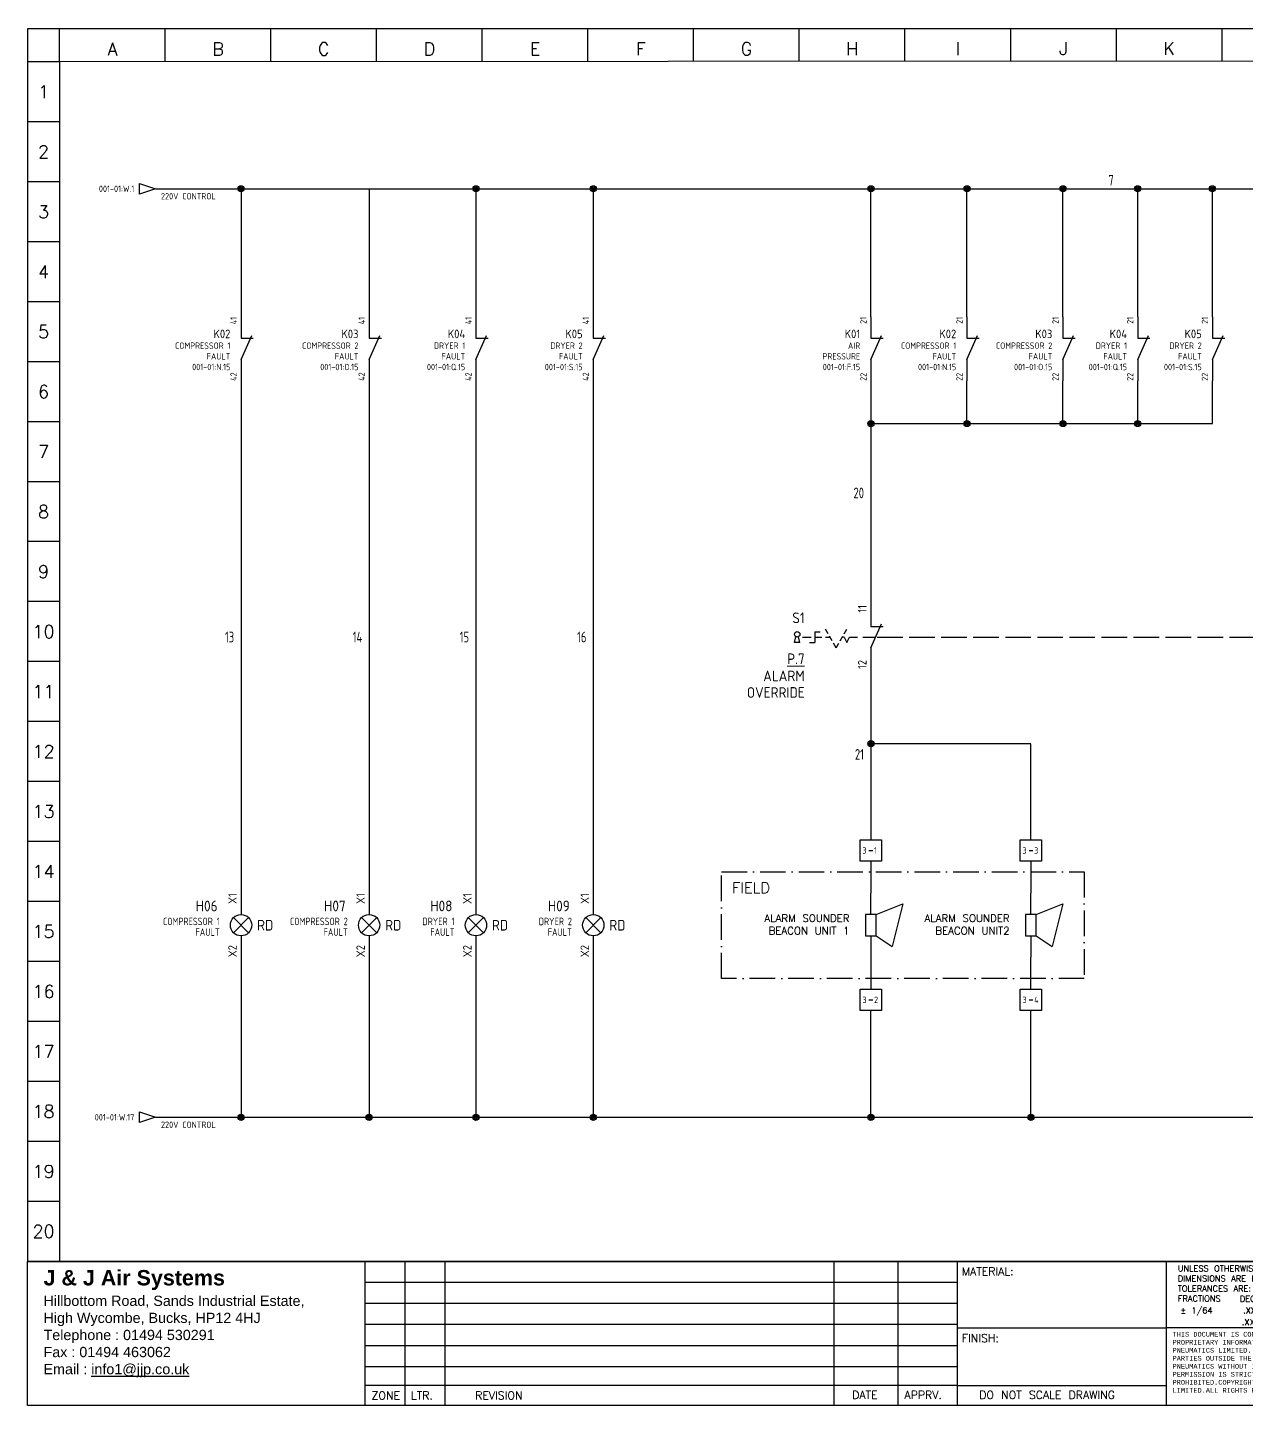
# Model space of a CAD drawing. Header units: millimetres. Extents: x 0 to 2003, y 15 to 1118.
# Drawn here: x 0 to 571, y 15 to 661 of the extents above; entities that cross this region are included whole.
import ezdxf
from ezdxf.enums import TextEntityAlignment as Align

# ---------------------------------------------------------------- set-up
doc = ezdxf.new("R2010")
doc.units = ezdxf.units.MM
doc.linetypes.add('ACAD_ISO02W100', pattern=[15, 12, -3])
doc.linetypes.add('ACAD_ISO10W100', pattern=[18, 12, -3, 0, -3])
for name, color, linetype in [('DESC', 7, 'Continuous'), ('DESCCHILD', 7, 'Continuous'), ('LINK', 7, 'ACAD_ISO02W100'), ('OUTLINE_0', 7, 'Continuous'), ('OUTLINE_GRID', 7, 'Continuous'), ('SYMS', 7, 'Continuous'), ('TAGS', 7, 'Continuous'), ('TERMS', 7, 'Continuous'), ('WIRENO', 7, 'Continuous'), ('WIRES', 7, 'Continuous'), ('XREF', 7, 'Continuous'), ('XREFCHILD', 7, 'Continuous')]:
    doc.layers.add(name, color=color, linetype=linetype)
doc.styles.add('MONOTXT', font='monotxt', dxfattribs={"height": 0.125})
doc.styles.get("Standard").update_dxf_attribs({"font": 'txt.shx', "bigfont": 'gbcbig.shx'})
doc.styles.add('WD', font='romans.shx', dxfattribs={"bigfont": 'gbcbig.shx'})
doc.styles.add('WD_IEC', font='isocp2.shx', dxfattribs={"width": 0.9, "height": 4})

# ---------------------------------------------------------------- blocks, each defined once
blk = doc.blocks.new('JJ 2010 Block')
for p, q in [((131.63, 68.75), (131.63, 12.5)), ((147.26, 68.75), (147.26, 12.5)), ((162.88, 68.75), (162.88, 12.5)), ((314.74, 68.75), (314.74, 12.5)), ((339.74, 68.75), (339.74, 12.5)), ((362.88, 68.75), (362.88, 12.5)), ((444.47, 68.75), (444.47, 12.5)), ((512.88, 68.75), (512.88, 12.5)), ((562.5, 68.75), (562.5, 12.5)), ((587.5, 68.75), (587.5, 12.5)), ((702.25, 68.75), (702.25, 12.5)), ((362.88, 60.54), (131.63, 60.54)), ((587.5, 60.54), (512.88, 60.54)), ((544.24, 60.54), (544.24, 12.5)), ((362.88, 52.29), (131.63, 52.29)), ((587.5, 52.27), (512.88, 52.27)), ((362.88, 44.04), (131.63, 44.04)), ((587.5, 44.04), (512.88, 44.04)), ((702.25, 45.31), (850, 45.31)), ((362.88, 42.79), (444.47, 42.79)), ((444.47, 42.9), (513.01, 42.9)), ((362.88, 35.79), (131.63, 35.79)), ((587.5, 35.79), (512.88, 35.79)), ((362.88, 27.54), (131.63, 27.54)), ((587.5, 27.54), (512.88, 27.54)), ((587.24, 27.38), (850, 27.38)), ((362.88, 20.29), (131.63, 20.29)), ((362.88, 20.29), (444.47, 20.29)), ((587.5, 20.29), (512.88, 20.29)), ((702.25, 20.31), (850, 20.31)), ((753.23, 20.31), (753.23, 12.5)), ((812.7, 20.31), (812.7, 12.5))]:
    blk.add_line(p, q)
blk.add_lwpolyline([(0, 68.75), (850, 68.75), (850, 12.5), (0, 12.5)], close=True)
at = {"layer": 'OUTLINE_0', "linetype": 'Continuous'}
blk.add_line((544.24, 12.5), (562.5, 12.5), dxfattribs=at)
at = {"attachment_point": 1}
for s, insert, char_height, width in [('{\\f@Arial Unicode MS|b1|i0|c0|p34;\\H1.5x;J & J Air Systems^J\\f@Arial Unicode MS|b0|i0|c0|p34;\\H0.66667x;Hillbottom Road, Sands Industrial Estate,^JHigh Wycombe, Bucks, HP12 4HJ\\PTelephone : 01494 530291^JFax : 01494 463062^JEmail : \\L\\C5;info1@jjp.co.uk\\l\\C256; }', (6.23, 65.36), 4, 121.6116), ('\\pi0.87148;-', (743.63, 34.85), 2.5, 3.4096)]:
    blk.add_mtext(s, dxfattribs=dict(at, insert=insert, char_height=char_height, width=width))
at = {"layer": 'OUTLINE_0'}
for s, height, p in [('MATERIAL:', 3.125, (364.7, 63.28)), ('UNLESS OTHERWISE SPECIFIED', 2.35, (448.97, 64.79)), ('APPROVALS', 3, (520.53, 63.28)), ('DATE', 3, (568.82, 63.28)), ('TITLE', 3, (590.57, 63.19)), ('TOLERANCES ARE:', 2.35, (448.97, 56.96)), ('DIMENSIONS ARE IN INCHES', 2.35, (448.97, 60.88)), ('FRACTIONS', 2.35, (449.01, 53.04)), ('DECIMALS', 2.35, (473.22, 52.96)), ('ANGLES', 2.35, (495.17, 52.96)), ('DRAWN', 3, (515.21, 54.5)), ('%%P 1/64', 2.35, (450.01, 48.43)), ('.XX%%P.01', 2.35, (474.49, 48.43)), ('%%P 30%%D', 2.35, (496.69, 48.43)), ('CHECKED', 3, (515.21, 45.93)), ('.XXX%%P.005', 2.35, (473.98, 43.89)), ('DRAWING No.', 3, (705.14, 40.21)), ('FINISH:', 3.125, (364.7, 37.21)), ('APPROVAL', 3, (515.21, 37.77)), ('RELEASED', 3, (515.21, 29.61)), ('ENQUIRY/JOB NUMBER', 3, (589.63, 22.91)), ('FILE:', 3, (706.25, 22.18)), ('ZONE', 3.125, (134.3, 14.8)), ('LTR.', 3.125, (149.63, 14.83)), ('REVISION', 3.125, (174.72, 14.83)), ('DATE', 3.125, (321.88, 15.05)), ('APPRV.', 3.125, (342.3, 15.05)), ('DO NOT SCALE DRAWING', 3.125, (371.49, 15.05)), ('SCALE:', 3, (706.25, 15.11)), ('SHT    OF', 3, (765.79, 15.11))]:
    blk.add_text(s, height=height, dxfattribs=at).set_placement(p)
at = {"layer": 'OUTLINE_0', "style": 'WD'}
blk.add_text('REV.', height=3, dxfattribs=at).set_placement((816.29, 15.11))
at = {"layer": 'OUTLINE_0', "insert": (446.94, 41.22), "char_height": 1.875, "width": 63.19, "attachment_point": 1, "style": 'MONOTXT'}
blk.add_mtext('THIS DOCUMENT IS CONFIDENTIAL, PROPRIETARY INFORMATION OF J&J PNEUMATICS LIMITED. DISCLOSURE TO OTHER PARTIES OUTSIDE THE NORMAL USE OF J&J PNEUMATICS WITHOUT ITS EXPRESS WRITTEN PERMISSION IS STRICTLY PROHIBITED.COPYRIGHT (c) J&J PNEUMATICS LIMITED.ALL RIGHTS RESERVED.', dxfattribs=at)
at = {"layer": 'OUTLINE_0', "style": 'WD'}
for tag, height, p in [('DWGDESC1', 5, (644.66, 57.89)), ('EDBY', 3, (553.37, 56.41)), ('EDDATE', 3, (575, 56.41)), ('CKBY', 3, (553.37, 48.16)), ('CKDATE', 3, (575, 48.16)), ('DWGDESC2', 5, (645.03, 47.96)), ('DWGDESC3', 5, (645.15, 37.57)), ('PROJDESC', 5, (642.81, 17.97)), ('REVISION', 3, (835.28, 16.64))]:
    blk.add_attdef(tag, text='', height=height, dxfattribs=at).set_placement(p, align=Align.MIDDLE_CENTER)
blk.add_attdef('DWGNO', text='', height=5, dxfattribs=at).set_placement((742.08, 33.58), align=Align.MIDDLE_RIGHT)
blk.add_attdef('SHEETNO', text='', height=5, dxfattribs=at).set_placement((747.47, 33.58), align=Align.MIDDLE_LEFT)
for tag, p, height in [('FILENAME', (721.45, 22.05), 3), ('SCALE', (725.62, 15.05), 3), ('SH', (776.35, 15.29), 3), ('NSH', (796.5, 15.11), 3.12)]:
    blk.add_attdef(tag, p, '', height=height, dxfattribs=at)
at = {"layer": 'OUTLINE_0', "style": 'WD', "flags": 1}
blk.add_attdef('WD_TB', (567.05, 15.25), '', height=3, dxfattribs=at)
blk = doc.blocks.new('2010 Grid')
at = {"layer": 'OUTLINE_GRID'}
for p, q in [((0, 481.25), (0, 0)), ((850, 481.25), (0, 481.25)), ((12.5, 468.31), (12.5, 481.25)), ((53.75, 468.33), (53.75, 481.27)), ((95, 468.35), (95, 481.29)), ((136.25, 468.37), (136.25, 481.32)), ((177.5, 468.39), (177.5, 481.34)), ((218.75, 468.41), (218.75, 481.36)), ((260, 468.44), (260, 481.38)), ((301.25, 468.46), (301.25, 481.4)), ((342.5, 468.48), (342.5, 481.43)), ((383.75, 468.5), (383.75, 481.45)), ((425, 468.52), (425, 481.47)), ((466.25, 468.55), (466.25, 481.49)), ((507.5, 468.57), (507.5, 481.51)), ((548.75, 468.59), (548.75, 481.53)), ((590, 468.61), (590, 481.56)), ((631.25, 468.63), (631.25, 481.58)), ((672.5, 468.66), (672.5, 481.6)), ((713.75, 468.68), (713.75, 481.62)), ((755, 468.7), (755, 481.64)), ((796.25, 468.72), (796.25, 481.67)), ((837.5, 468.74), (837.5, 481.69)), ((850, 481.25), (850, 0)), ((12.5, 468.31), (0, 468.31)), ((837.5, 468.74), (12.5, 468.31)), ((12.5, 468.31), (12.5, 0)), ((837.5, 468.74), (837.5, 0)), ((850, 468.74), (837.5, 468.74)), ((12.5, 444.89), (0, 444.89)), ((850, 445.33), (837.5, 445.33)), ((12.5, 421.47), (0, 421.47)), ((850, 421.91), (837.5, 421.91)), ((850, 398.5), (837.5, 398.5)), ((12.5, 398.06), (0, 398.06)), ((12.5, 374.64), (0, 374.64)), ((850, 375.08), (837.5, 375.08)), ((12.5, 351.23), (0, 351.23)), ((850, 351.67), (837.5, 351.67)), ((850, 328.25), (837.5, 328.25)), ((12.5, 327.81), (0, 327.81)), ((12.5, 304.4), (0, 304.4)), ((850, 304.84), (837.5, 304.84)), ((12.5, 280.98), (0, 280.98)), ((850, 281.42), (837.5, 281.42)), ((12.5, 257.57), (0, 257.57)), ((850, 258.01), (837.5, 258.01)), ((12.5, 234.15), (0, 234.15)), ((850, 234.59), (837.5, 234.59)), ((12.5, 210.74), (0, 210.74)), ((850, 211.18), (837.5, 211.18)), ((12.5, 187.32), (0, 187.32)), ((850, 187.76), (837.5, 187.76)), ((12.5, 163.91), (0, 163.91)), ((850, 164.35), (837.5, 164.35)), ((12.5, 140.49), (0, 140.49)), ((850, 140.93), (837.5, 140.93)), ((12.5, 117.08), (0, 117.08)), ((850, 117.51), (837.5, 117.51)), ((12.5, 93.66), (0, 93.66)), ((850, 94.1), (837.5, 94.1)), ((12.5, 70.25), (0, 70.25)), ((850, 70.68), (837.5, 70.68)), ((12.5, 46.83), (0, 46.83)), ((850, 47.27), (837.5, 47.27)), ((12.5, 23.42), (0, 23.42)), ((850, 23.85), (837.5, 23.85)), ((850, 0), (0, 0))]:
    blk.add_line(p, q, dxfattribs=at)
at = {"layer": 'OUTLINE_GRID', "char_height": 5, "width": 17.7556, "attachment_point": 5}
for s, insert in [('A', (33.12, 473.28)), ('B', (74.38, 473.3)), ('C', (115.62, 473.32)), ('D', (156.88, 473.34)), ('E', (198.12, 473.37)), ('F', (239.38, 473.39)), ('G', (280.62, 473.41)), ('H', (321.88, 473.43)), ('I', (363.12, 473.45)), ('J', (404.37, 473.48)), ('K', (445.62, 473.5)), ('L', (486.88, 473.52)), ('M', (528.12, 473.54)), ('N', (569.38, 473.56)), ('O', (610.62, 473.59)), ('P', (651.88, 473.61)), ('Q', (693.12, 473.63)), ('R', (734.38, 473.65)), ('S', (775.62, 473.67)), ('T', (816.88, 473.69)), ('1', (6.25, 456.6)), ('1', (843.75, 457.04)), ('2', (843.75, 433.62)), ('2', (6.25, 433.18)), ('3', (6.25, 409.77)), ('3', (843.75, 410.21)), ('4', (6.25, 386.35)), ('4', (843.75, 386.79)), ('5', (843.75, 363.37)), ('5', (6.25, 362.94)), ('6', (6.25, 339.52)), ('6', (843.75, 339.96)), ('7', (6.25, 316.11)), ('7', (843.75, 316.54)), ('8', (6.25, 292.69)), ('8', (843.75, 293.13)), ('9', (6.25, 269.28)), ('9', (843.75, 269.71)), ('10', (6.25, 245.86)), ('10', (843.75, 246.3)), ('11', (6.25, 222.44)), ('11', (843.75, 222.88)), ('12', (6.25, 199.03)), ('12', (843.75, 199.47)), ('13', (6.25, 175.61)), ('13', (843.75, 176.05)), ('14', (6.25, 152.2)), ('14', (843.75, 152.64)), ('15', (6.25, 128.78)), ('15', (843.75, 129.22)), ('16', (6.25, 105.37)), ('16', (843.75, 105.81)), ('17', (6.25, 81.95)), ('17', (843.75, 82.39)), ('18', (6.25, 58.54)), ('18', (843.75, 58.98)), ('19', (843.75, 35.56)), ('19', (6.25, 35.12)), ('20', (6.25, 11.71)), ('20', (843.75, 12.15))]:
    blk.add_mtext(s, dxfattribs=dict(at, insert=insert))
blk = doc.blocks.new('HA1D3')
blk.add_lwpolyline([(0, 0), (-3.75, -1.25), (-3.75, 1.25)], close=True)
at = {"style": 'WD_IEC'}
blk.add_attdef('XREF', text='', height=1.5, dxfattribs=at).set_placement((-5, 0), align=Align.MIDDLE_RIGHT)
at = {"style": 'WD_IEC', "flags": 1}
blk.add_attdef('SIGCODE', text='', height=1, dxfattribs=at).set_placement((-2.5, 1.8), align=Align.RIGHT)
at = {"style": 'WD_IEC'}
for tag, p, height, flags in [('X1TERM01', (0, 0), 0.32, 1), ('WIRENO', (1.25, 1), 1.5, 9)]:
    blk.add_attdef(tag, p, '', height=height, dxfattribs=dict(at, flags=flags))
blk.add_attdef('DESC1', text='', height=1.5, dxfattribs=at).set_placement((1.25, -1), align=Align.TOP_LEFT)
blk = doc.blocks.new('VCR22')
for p, q in [((0, 7.5), (0, 2.5)), ((0, -2.5), (2.5, 3.12)), ((0, 2.5), (2.87, 2.5)), ((0, -2.5), (0, -7.5))]:
    blk.add_line(p, q)
at = {"style": 'WD_IEC', "flags": 1}
for tag, p in [('INST', (-5.25, 7.75)), ('LOC', (-5.25, 4.75)), ('DESC2', (9.75, -7.25)), ('DESC3', (9.75, -10.25))]:
    blk.add_attdef(tag, text='', height=1.5, dxfattribs=at).set_placement(p, align=Align.RIGHT)
at = {"style": 'WD_IEC'}
blk.add_attdef('TERM01', text='', height=1.5, rotation=90, dxfattribs=at).set_placement((-1, 7.5), align=Align.RIGHT)
at = {"style": 'WD_IEC', "flags": 1}
for tag, p, height in [('X2TERM01', (0, 7.5), 0.32), ('X4LINK', (-0.55, 0), 0.32), ('X1LINK', (1.92, 0), 0.32), ('CONTACT', (4, -3.5), 1), ('FAMILY', (4, -5), 1), ('COMMON', (5.25, -4.75), 1), ('X8TERM02', (0, -7.5), 0.32)]:
    blk.add_attdef(tag, p, '', height=height, dxfattribs=at)
at = {"style": 'WD_IEC'}
for tag, height, p in [('TAG2', 2, (-2.5, 2.5)), ('DESC1', 1.5, (-2.5, 0)), ('XREF', 1.5, (-2.5, -2.5))]:
    blk.add_attdef(tag, text='', height=height, dxfattribs=at).set_placement(p, align=Align.RIGHT)
blk.add_attdef('TERM02', (-1, -7.5), '', height=1.5, rotation=90, dxfattribs=at)
blk = doc.blocks.new('WDDOT')
for radius in [0.72, 0.449, 0.223]:
    blk.add_circle((0, 0), radius)
blk = doc.blocks.new('HT0001')
for p, q in [((-2.5, -2.5), (-2.5, 2.5)), ((-2.5, 2.5), (2.5, 2.5)), ((2.5, 2.5), (2.5, -2.5)), ((2.5, -2.5), (-2.5, -2.5))]:
    blk.add_line(p, q)
at = {"layer": 'WIRES'}
blk.add_line((-0.44, 0), (0.44, 0), dxfattribs=at)
at = {"style": 'WD_IEC', "flags": 1}
blk.add_attdef('LOC', text='', height=2.5, dxfattribs=at).set_placement((-2.25, 3.5), align=Align.RIGHT)
at = {"style": 'WD_IEC', "flags": 8}
blk.add_attdef('TAGSTRIP', text='', height=1.5, dxfattribs=at).set_placement((-1, 0), align=Align.MIDDLE_RIGHT)
at = {"style": 'WD_IEC', "flags": 1}
for tag, p, height in [('X4TERM01', (-2.5, 0), 0.25), ('STRIPSEQ', (0, 0), 0.025), ('X2TERM01', (0, 2.5), 0.25), ('X2PIN01', (0, 2.25), 0.25), ('X1TERM01', (2.5, 0), 0.25), ('LINKTERM', (0, -0.04), 0.025), ('X8TERM01', (0, -2.5), 0.25)]:
    blk.add_attdef(tag, p, '', height=height, dxfattribs=at)
for tag, p in [('X4PIN01', (-2.5, 0)), ('X1PIN01', (2.5, 0)), ('X8PIN01', (0, -2.5))]:
    blk.add_attdef(tag, text='', height=0.25, dxfattribs=at).set_placement(p, align=Align.TOP_LEFT)
at = {"style": 'WD_IEC'}
for tag, flags, p in [('TERM01', 8, (0.75, 0)), ('DESC1', 9, (-6.75, -2.5))]:
    blk.add_attdef(tag, text='', height=1.5, dxfattribs=dict(at, flags=flags)).set_placement(p, align=Align.MIDDLE_LEFT)
at = {"flags": 1}
blk.add_attdef('CAT', (3.29, -2.16), '', height=1, dxfattribs=at)
blk = doc.blocks.new('VSS122')
for p, q in [((0, 7.5), (0, 2.5)), ((-13.12, 1.25), (-11.88, 1.25)), ((-13.12, 1.25), (-13.12, -1.25)), ((-13.12, 0), (-11.88, 0)), ((-10, 0.75), (-10.62, 1.83)), ((-10.62, 0), (-9.57, 0)), ((-9.06, -0.88), (-9.69, 0.21)), ((-7.19, -0.88), (-6.56, 0.21)), ((-6.25, 0), (-6.68, 0)), ((-6.25, 0.75), (-5.62, 1.83)), ((-6.25, 0), (-5.62, -1.25)), ((-5.62, -1.25), (-5, 0)), ((-5, 0), (-3.12, 0)), ((-1.88, 0), (1.11, 0)), ((0, -2.5), (2.5, 3.12)), ((0, 2.5), (2.87, 2.5)), ((-14.38, -1.25), (-13.12, -1.25)), ((-8.12, -2.5), (-8.75, -1.42)), ((-8.12, -2.5), (-7.5, -1.42)), ((0, -2.5), (0, -7.5))]:
    blk.add_line(p, q)
at = {"style": 'WD_IEC'}
for tag, p in [('INST', (-15.5, 9.25)), ('LOC', (-15.5, 6.25)), ('TAG1', (-15.5, 3.25)), ('DESC1', (-15.5, -9.35)), ('DESC3', (-15.5, -15.35)), ('DESC2', (-15.5, -12.35))]:
    blk.add_attdef(tag, text='', height=2.5, dxfattribs=at).set_placement(p, align=Align.RIGHT)
at = {"style": 'WD_IEC', "flags": 8}
for tag, p in [('POS1', (-10.62, 3.5)), ('POS2', (-5.62, 3.5))]:
    blk.add_attdef(tag, text='', height=2, rotation=90, dxfattribs=at).set_placement(p, align=Align.MIDDLE_LEFT)
at = {"style": 'WD_IEC'}
blk.add_attdef('TERM01', text='', height=2, rotation=90, dxfattribs=at).set_placement((-1, 7.5), align=Align.RIGHT)
at = {"style": 'WD_IEC', "flags": 1}
for tag, p, height in [('X2TERM01', (0, 7.5), 0.32), ('CONTACT', (0.5, 4.5), 1), ('COMMON', (1.75, 3.25), 1), ('X1LINK', (1.5, 0), 0.32), ('X8TERM02', (0, -7.5), 0.32), ('ASSYCODE', (1, -9), 1), ('FAMILY', (1, -10.5), 1), ('CATDESC', (1, -12), 1)]:
    blk.add_attdef(tag, p, '', height=height, dxfattribs=at)
at = {"style": 'WD_IEC', "flags": 9}
for tag, p in [('MFG', (-16, -0.25)), ('CAT', (-16, -2.75)), ('CAT1', (-7.7, -13.44)), ('CAT2', (-7.7, -15.96))]:
    blk.add_attdef(tag, text='', height=1.5, dxfattribs=at).set_placement(p, align=Align.RIGHT)
at = {"style": 'WD_IEC'}
blk.add_attdef('TERM02', (-1, -7.5), '', height=2, rotation=90, dxfattribs=at)
at = {"lineweight": 15, "style": 'WD_IEC'}
blk.add_attdef('XREF', text='', height=2.5, dxfattribs=at).set_placement((-15.5, -6.35), align=Align.RIGHT)
blk.add_attdef('STATE', (1.25, -6.35), '', height=2.5, dxfattribs=at)
blk = doc.blocks.new('Q021313')
for p, q in [((-2.89, -1.27), (-2.55, 0.08)), ((-1.61, -1.27), (-1.98, 0.06)), ((-1, 0), (1, 0)), ((2, 0), (3.5, 0)), ((-1.61, -1.27), (-2.89, -1.27))]:
    blk.add_line(p, q)
blk.add_circle((-2.25, 0.64), 0.637)
blk = doc.blocks.new('WD_WNV')
at = {"linetype": 'Continuous', "style": 'WD_IEC', "width": 0.8}
blk.add_attdef('WIRENO', text='', height=2.5, dxfattribs=at).set_placement((-1.6, 0), align=Align.MIDDLE_RIGHT)
at = {"style": 'WD_IEC', "flags": 1}
for tag, p in [('W08USER', (-1, 0.375)), ('W04USER', (-1, 0.875)), ('W05USER', (-1, 0.75)), ('W09USER', (-1, 0.25)), ('W03USER', (-1, 1)), ('W06USER', (-1, 0.625)), ('W07USER', (-1, 0.5)), ('W02USER', (-1, 1.125)), ('W01USER', (-1, 1.25)), ('W10USER', (-1, 0.125))]:
    blk.add_attdef(tag, text='', height=0.08, dxfattribs=at).set_placement(p, align=Align.CENTER)
blk = doc.blocks.new('VLT1C')
for p, q in [((0, 7.5), (0, 2.5)), ((-1.77, -1.77), (1.77, 1.77)), ((1.77, -1.77), (-1.77, 1.77)), ((0, -2.5), (0, -7.5))]:
    blk.add_line(p, q)
blk.add_circle((0, 0), 2.5)
at = {"style": 'WD_IEC'}
for tag, p in [('INST', (-5.5, 10.25)), ('LOC', (-5.5, 6.75)), ('TAG1', (-5.5, 3.25))]:
    blk.add_attdef(tag, text='', height=2.5, dxfattribs=at).set_placement(p, align=Align.RIGHT)
blk.add_attdef('TERM01', text='', height=2, rotation=90, dxfattribs=at).set_placement((-1, 7.5), align=Align.RIGHT)
for tag, p, height, flags in [('X2TERM01', (0, 7.5), 0.32, 1), ('X4LINK', (-3, 0), 0.32, 1), ('X1LINK', (3, 0), 0.32, 1), ('ASSYCODE', (1, -4), 1, 1), ('FAMILY', (1, -5.5), 1, 1), ('CATDESC', (1, -7), 1, 1), ('CAT', (-8.21, -9.69), 1.5, 9), ('X8TERM02', (0, -7.5), 0.32, 1), ('CAT1', (-8.16, -11.57), 1.5, 9), ('CAT2', (-8.16, -13.51), 1.5, 9), ('CAT3', (-6.89, -15.02), 1.5, 9)]:
    blk.add_attdef(tag, p, '', height=height, dxfattribs=dict(at, flags=flags))
at = {"style": 'WD_IEC', "width": 0.8}
for tag, p in [('DESC1', (-5, 0)), ('DESC2', (-5, -2.5)), ('DESC3', (-5, -5))]:
    blk.add_attdef(tag, text='', height=1.75, dxfattribs=at).set_placement(p, align=Align.RIGHT)
at = {"style": 'WD_IEC', "flags": 9}
blk.add_attdef('MFG', text='', height=1.5, dxfattribs=at).set_placement((-6, -0.25), align=Align.RIGHT)
at = {"style": 'WD_IEC'}
blk.add_attdef('TERM02', (-1, -7.5), '', height=2, rotation=90, dxfattribs=at)
at = {"lineweight": 13, "style": 'WD_IEC'}
blk.add_attdef('COLOR', text='', height=2.5, dxfattribs=at).set_placement((3.75, 0), align=Align.MIDDLE_LEFT)
at = {"lineweight": 15, "style": 'WD_IEC', "width": 0.8}
blk.add_attdef('XREF', text='', height=1.75, dxfattribs=at).set_placement((-5, -7.5), align=Align.RIGHT)
at = {"lineweight": 15, "style": 'WD_IEC'}
blk.add_attdef('WDTAGALT', text='', height=2.5, dxfattribs=at).set_placement((-5.5, -21), align=Align.RIGHT)
blk = doc.blocks.new('WD_WNH')
at = {"linetype": 'Continuous', "style": 'WD_IEC', "width": 0.8}
blk.add_attdef('WIRENO', text='', height=2.5, dxfattribs=at).set_placement((0, 0.75), align=Align.CENTER)
at = {"style": 'WD_IEC', "flags": 1}
for tag, p in [('W08USER', (0, 0.375)), ('W04USER', (0, 0.875)), ('W05USER', (0, 0.75)), ('W09USER', (0, 0.25)), ('W03USER', (0, 1)), ('W06USER', (0, 0.625)), ('W07USER', (0, 0.5)), ('W02USER', (0, 1.125)), ('W01USER', (0, 1.25)), ('W10USER', (0, 0.125))]:
    blk.add_attdef(tag, text='', height=0.08, dxfattribs=at).set_placement(p, align=Align.CENTER)
blk = doc.blocks.new('BEACON')
for p, q in [((0, 10), (0, 20)), ((2.5, 10), (15, 15)), ((15, 15), (10, -5)), ((-2.5, 10), (-2.5, 0)), ((2.5, 10), (-2.5, 10)), ((2.5, 0), (2.5, 10)), ((-2.5, 0), (2.5, 0)), ((0, 0), (0, -10)), ((2.5, 0), (10, -5))]:
    blk.add_line(p, q)
at = {"style": 'WD_IEC'}
for tag, height, flags, p in [('INST', 5, 1, (15.17, 8.06)), ('LOC', 5, 1, (15.17, 1.06)), ('TAG1', 5, 1, (15.17, -5.94)), ('MFG', 3, 9, (14.17, -12.94))]:
    blk.add_attdef(tag, text='', height=height, dxfattribs=dict(at, flags=flags)).set_placement(p, align=Align.RIGHT)
at = {"lineweight": 15, "style": 'WD_IEC', "flags": 1}
blk.add_attdef('WDTAGALT', text='', height=5, dxfattribs=at).set_placement((51.58, -9.66), align=Align.RIGHT)
at = {"style": 'WD_IEC', "width": 0.8, "flags": 1}
for tag, p in [('DESC1', (16.17, -12.44)), ('DESC3', (16.17, -22.44)), ('DESC2', (16.17, -17.44))]:
    blk.add_attdef(tag, text='', height=3.5, dxfattribs=at).set_placement(p, align=Align.RIGHT)
at = {"style": 'WD_IEC'}
for tag, p, height, flags in [('ASSYCODE', (28.17, -20.44), 2, 1), ('FAMILY', (28.17, -23.44), 2, 1), ('CATDESC', (28.17, -26.44), 2, 1), ('CAT', (9.76, -31.82), 3, 9), ('CAT1', (9.86, -35.59), 3, 9), ('CAT2', (9.86, -39.46), 3, 9)]:
    blk.add_attdef(tag, p, '', height=height, dxfattribs=dict(at, flags=flags))
at = {"lineweight": 15, "style": 'WD_IEC', "width": 0.8, "flags": 1}
blk.add_attdef('XREF', text='', height=3.5, dxfattribs=at).set_placement((16.17, -27.44), align=Align.RIGHT)

msp = doc.modelspace()

# ---------------------------------------------------------------- linework, layer by layer
at = {"layer": 'LINK'}
msp.add_lwpolyline([(398, 375), (640, 375)], dxfattribs=at)
at = {"layer": 'SYMS'}
for p, q in [((395, 270), (395, 255)), ((470, 270), (470, 255)), ((395, 225), (395, 210)), ((470, 210), (470, 225))]:
    msp.add_line(p, q, dxfattribs=at)
at = {"layer": 'SYMS', "linetype": 'ACAD_ISO10W100'}
msp.add_lwpolyline([(325, 265), (495, 265), (495, 215), (325, 215)], close=True, dxfattribs=at)
at = {"layer": 'WIRES'}
for p, q in [((60, 585), (955, 585)), ((100, 585), (100, 525)), ((160, 585), (160, 525)), ((210, 585), (210, 525)), ((265, 585), (265, 525)), ((395, 525), (395, 585)), ((440, 525), (440, 585)), ((485, 525), (485, 585)), ((520, 525), (520, 585)), ((555, 525), (555, 585)), ((100, 495), (100, 255)), ((160, 495), (160, 255)), ((210, 495), (210, 255)), ((265, 495), (265, 255)), ((395, 495), (395, 390)), ((440, 475), (440, 495)), ((485, 475), (485, 495)), ((520, 475), (520, 495)), ((555, 475), (555, 495)), ((395, 475), (440, 475)), ((440, 475), (485, 475)), ((485, 475), (520, 475)), ((520, 475), (555, 475)), ((395, 360), (395, 280)), ((470, 325), (395, 325)), ((470, 280), (470, 325)), ((100, 225), (100, 155)), ((160, 225), (160, 150)), ((210, 225), (210, 150)), ((265, 225), (265, 150)), ((395, 150), (395, 200)), ((470, 150), (470, 200)), ((100, 155), (100, 150)), ((60, 150), (955, 150))]:
    msp.add_line(p, q, dxfattribs=at)

# ---------------------------------------------------------------- block references
at = {"xscale": 1.2, "yscale": 1.2, "zscale": 1.2}
msp.add_blockref('2010 Grid', (0, 82.5), dxfattribs=at)
at = {"xscale": 2, "yscale": 2, "zscale": 2}
for p, values in [((395, 275), {'TERM01': '1', 'TAGSTRIP': '3'}), ((470, 275), {'TERM01': '3', 'TAGSTRIP': '3'}), ((395, 205), {'TERM01': '2', 'TAGSTRIP': '3'}), ((470, 205), {'TERM01': '4', 'TAGSTRIP': '3'})]:
    msp.add_blockref('HT0001', p, dxfattribs=at).add_auto_attribs(values)
ref = msp.add_blockref('JJ 2010 Block', (0, 0), dxfattribs=dict(xscale=1.2, yscale=1.2, zscale=1.2))
ref.add_attrib('DWGNO', 'S001', dxfattribs={"layer": 'OUTLINE_0', "height": 6, "style": 'WD'}).set_placement((890.5, 40.3), align=Align.MIDDLE_RIGHT)
ref.add_attrib('FILENAME', 'S001-02', (865.74, 26.46), dxfattribs={"layer": 'OUTLINE_0', "height": 3.6, "style": 'WD'})
ref.add_attrib('DWGDESC1', 'ELECTRICAL SCHEMATIC', dxfattribs={"layer": 'OUTLINE_0', "height": 6, "style": 'WD'}).set_placement((773.59, 69.47), align=Align.MIDDLE_CENTER)
ref.add_attrib('DWGDESC2', 'AIR DRYER ALARM PANEL', dxfattribs={"layer": 'OUTLINE_0', "height": 6, "style": 'WD'}).set_placement((774.03, 57.55), align=Align.MIDDLE_CENTER)
ref.add_attrib('SH', '2', (931.62, 18.35), dxfattribs={"layer": 'OUTLINE_0', "height": 3.6, "style": 'WD'})
ref.add_attrib('NSH', '2', (955.79, 18.13), dxfattribs={"layer": 'OUTLINE_0', "height": 3.75, "style": 'WD'})
ref.add_attrib('SCALE', 'NTS', (870.75, 18.05), dxfattribs={"layer": 'OUTLINE_0', "height": 3.6, "style": 'WD'})
ref.add_attrib('EDBY', 'GJB', dxfattribs={"layer": 'OUTLINE_0', "height": 3.6, "style": 'WD'}).set_placement((664.04, 67.69), align=Align.MIDDLE_CENTER)
ref.add_attrib('EDDATE', '09/03/15', dxfattribs={"layer": 'OUTLINE_0', "height": 3.6, "style": 'WD'}).set_placement((690, 67.69), align=Align.MIDDLE_CENTER)
ref.add_attrib('PROJDESC', '10223', dxfattribs={"layer": 'OUTLINE_0', "height": 6, "style": 'WD'}).set_placement((771.37, 21.56), align=Align.MIDDLE_CENTER)
ref.add_attrib('SHEETNO', '02', dxfattribs={"layer": 'OUTLINE_0', "height": 6, "style": 'WD'}).set_placement((896.97, 40.3), align=Align.MIDDLE_LEFT)
ref.add_attrib('REVISION', '1', dxfattribs={"layer": 'OUTLINE_0', "height": 3.6, "style": 'WD'}).set_placement((1002.34, 19.97), align=Align.MIDDLE_CENTER)
at = {"layer": 'SYMS'}
ref = msp.add_blockref('HA1D3', (60, 585), dxfattribs=dict(at, xscale=2, yscale=2, zscale=2))
ref.add_attrib('XREF', '001-01:W.1', dxfattribs={"layer": 'XREF', "height": 3, "style": 'WD_IEC'}).set_placement((50, 585), align=Align.MIDDLE_RIGHT)
ref.add_attrib('DESC1', '220V CONTROL', dxfattribs={"layer": 'DESC', "height": 3, "style": 'WD_IEC'}).set_placement((62.5, 583), align=Align.TOP_LEFT)
at = {"layer": 'SYMS', "xscale": 2, "yscale": 2, "zscale": 2}
for name, p in [('WDDOT', (100, 585)), ('WDDOT', (210, 585)), ('WDDOT', (265, 585)), ('WDDOT', (395, 585)), ('WDDOT', (440, 585)), ('WDDOT', (485, 585)), ('WDDOT', (520, 585)), ('WDDOT', (555, 585)), ('WDDOT', (395, 475)), ('WDDOT', (440, 475)), ('WDDOT', (485, 475)), ('WDDOT', (520, 475)), ('Q021313', (365, 375)), ('WDDOT', (395, 325)), ('WDDOT', (100, 150)), ('WDDOT', (160, 150)), ('WDDOT', (210, 150)), ('WDDOT', (265, 150)), ('WDDOT', (395, 150)), ('WDDOT', (470, 150))]:
    msp.add_blockref(name, p, dxfattribs=at)
at = {"layer": 'SYMS'}
ref = msp.add_blockref('VCR22', (100, 510), dxfattribs=dict(at, xscale=2, yscale=2, zscale=2))
ref.add_attrib('TERM02', '42', (98, 495), dxfattribs={"layer": 'TERMS', "height": 3, "rotation": 90, "style": 'WD_IEC'})
ref.add_attrib('TERM01', '41', dxfattribs={"layer": 'TERMS', "height": 3, "rotation": 90, "style": 'WD_IEC'}).set_placement((98, 525), align=Align.RIGHT)
ref.add_attrib('XREF', '001-01:N.15', dxfattribs={"layer": 'XREFCHILD', "height": 3, "style": 'WD_IEC'}).set_placement((95, 500), align=Align.RIGHT)
ref.add_attrib('DESC2', 'FAULT', dxfattribs={"layer": 'DESCCHILD', "height": 3, "style": 'WD_IEC'}).set_placement((95, 505), align=Align.RIGHT)
ref.add_attrib('DESC1', 'COMPRESSOR 1', dxfattribs={"layer": 'DESCCHILD', "height": 3, "style": 'WD_IEC'}).set_placement((95, 510), align=Align.RIGHT)
ref.add_attrib('TAG2', 'K02', dxfattribs={"layer": 'TAGS', "height": 4, "style": 'WD_IEC'}).set_placement((95, 515), align=Align.RIGHT)
ref = msp.add_blockref('VCR22', (160, 510), dxfattribs=dict(at, xscale=2, yscale=2, zscale=2))
ref.add_attrib('TERM02', '42', (158, 495), dxfattribs={"layer": 'TERMS', "height": 3, "rotation": 90, "style": 'WD_IEC'})
ref.add_attrib('TERM01', '41', dxfattribs={"layer": 'TERMS', "height": 3, "rotation": 90, "style": 'WD_IEC'}).set_placement((158, 525), align=Align.RIGHT)
ref.add_attrib('XREF', '001-01:O.15', dxfattribs={"layer": 'XREFCHILD', "height": 3, "style": 'WD_IEC'}).set_placement((155, 500), align=Align.RIGHT)
ref.add_attrib('DESC2', 'FAULT', dxfattribs={"layer": 'DESCCHILD', "height": 3, "style": 'WD_IEC'}).set_placement((155, 505), align=Align.RIGHT)
ref.add_attrib('DESC1', 'COMPRESSOR 2', dxfattribs={"layer": 'DESCCHILD', "height": 3, "style": 'WD_IEC'}).set_placement((155, 510), align=Align.RIGHT)
ref.add_attrib('TAG2', 'K03', dxfattribs={"layer": 'TAGS', "height": 4, "style": 'WD_IEC'}).set_placement((155, 515), align=Align.RIGHT)
ref = msp.add_blockref('VCR22', (210, 510), dxfattribs=dict(at, xscale=2, yscale=2, zscale=2))
ref.add_attrib('TERM02', '42', (208, 495), dxfattribs={"layer": 'TERMS', "height": 3, "rotation": 90, "style": 'WD_IEC'})
ref.add_attrib('TERM01', '41', dxfattribs={"layer": 'TERMS', "height": 3, "rotation": 90, "style": 'WD_IEC'}).set_placement((208, 525), align=Align.RIGHT)
ref.add_attrib('XREF', '001-01:Q.15', dxfattribs={"layer": 'XREFCHILD', "height": 3, "style": 'WD_IEC'}).set_placement((205, 500), align=Align.RIGHT)
ref.add_attrib('DESC2', 'FAULT', dxfattribs={"layer": 'DESCCHILD', "height": 3, "style": 'WD_IEC'}).set_placement((205, 505), align=Align.RIGHT)
ref.add_attrib('DESC1', 'DRYER 1', dxfattribs={"layer": 'DESCCHILD', "height": 3, "style": 'WD_IEC'}).set_placement((205, 510), align=Align.RIGHT)
ref.add_attrib('TAG2', 'K04', dxfattribs={"layer": 'TAGS', "height": 4, "style": 'WD_IEC'}).set_placement((205, 515), align=Align.RIGHT)
ref = msp.add_blockref('VCR22', (265, 510), dxfattribs=dict(at, xscale=2, yscale=2, zscale=2))
ref.add_attrib('TERM02', '42', (263, 495), dxfattribs={"layer": 'TERMS', "height": 3, "rotation": 90, "style": 'WD_IEC'})
ref.add_attrib('TERM01', '41', dxfattribs={"layer": 'TERMS', "height": 3, "rotation": 90, "style": 'WD_IEC'}).set_placement((263, 525), align=Align.RIGHT)
ref.add_attrib('XREF', '001-01:S.15', dxfattribs={"layer": 'XREFCHILD', "height": 3, "style": 'WD_IEC'}).set_placement((260, 500), align=Align.RIGHT)
ref.add_attrib('DESC2', 'FAULT', dxfattribs={"layer": 'DESCCHILD', "height": 3, "style": 'WD_IEC'}).set_placement((260, 505), align=Align.RIGHT)
ref.add_attrib('DESC1', 'DRYER 2', dxfattribs={"layer": 'DESCCHILD', "height": 3, "style": 'WD_IEC'}).set_placement((260, 510), align=Align.RIGHT)
ref.add_attrib('TAG2', 'K05', dxfattribs={"layer": 'TAGS', "height": 4, "style": 'WD_IEC'}).set_placement((260, 515), align=Align.RIGHT)
ref = msp.add_blockref('VCR22', (395, 510), dxfattribs=dict(at, xscale=2, yscale=2, zscale=2))
ref.add_attrib('TERM02', '22', (393, 495), dxfattribs={"layer": 'TERMS', "height": 3, "rotation": 90, "style": 'WD_IEC'})
ref.add_attrib('TERM01', '21', dxfattribs={"layer": 'TERMS', "height": 3, "rotation": 90, "style": 'WD_IEC'}).set_placement((393, 525), align=Align.RIGHT)
ref.add_attrib('XREF', '001-01:F.15', dxfattribs={"layer": 'XREFCHILD', "height": 3, "style": 'WD_IEC'}).set_placement((390, 500), align=Align.RIGHT)
ref.add_attrib('DESC2', 'PRESSURE', dxfattribs={"layer": 'DESCCHILD', "height": 3, "style": 'WD_IEC'}).set_placement((390, 505), align=Align.RIGHT)
ref.add_attrib('DESC1', 'AIR', dxfattribs={"layer": 'DESCCHILD', "height": 3, "style": 'WD_IEC'}).set_placement((390, 510), align=Align.RIGHT)
ref.add_attrib('TAG2', 'K01', dxfattribs={"layer": 'TAGS', "height": 4, "style": 'WD_IEC'}).set_placement((390, 515), align=Align.RIGHT)
ref = msp.add_blockref('VCR22', (440, 510), dxfattribs=dict(at, xscale=2, yscale=2, zscale=2))
ref.add_attrib('TERM02', '22', (438, 495), dxfattribs={"layer": 'TERMS', "height": 3, "rotation": 90, "style": 'WD_IEC'})
ref.add_attrib('TERM01', '21', dxfattribs={"layer": 'TERMS', "height": 3, "rotation": 90, "style": 'WD_IEC'}).set_placement((438, 525), align=Align.RIGHT)
ref.add_attrib('XREF', '001-01:N.15', dxfattribs={"layer": 'XREFCHILD', "height": 3, "style": 'WD_IEC'}).set_placement((435, 500), align=Align.RIGHT)
ref.add_attrib('DESC2', 'FAULT', dxfattribs={"layer": 'DESCCHILD', "height": 3, "style": 'WD_IEC'}).set_placement((435, 505), align=Align.RIGHT)
ref.add_attrib('DESC1', 'COMPRESSOR 1', dxfattribs={"layer": 'DESCCHILD', "height": 3, "style": 'WD_IEC'}).set_placement((435, 510), align=Align.RIGHT)
ref.add_attrib('TAG2', 'K02', dxfattribs={"layer": 'TAGS', "height": 4, "style": 'WD_IEC'}).set_placement((435, 515), align=Align.RIGHT)
ref = msp.add_blockref('VCR22', (485, 510), dxfattribs=dict(at, xscale=2, yscale=2, zscale=2))
ref.add_attrib('TERM02', '22', (483, 495), dxfattribs={"layer": 'TERMS', "height": 3, "rotation": 90, "style": 'WD_IEC'})
ref.add_attrib('TERM01', '21', dxfattribs={"layer": 'TERMS', "height": 3, "rotation": 90, "style": 'WD_IEC'}).set_placement((483, 525), align=Align.RIGHT)
ref.add_attrib('XREF', '001-01:O.15', dxfattribs={"layer": 'XREFCHILD', "height": 3, "style": 'WD_IEC'}).set_placement((480, 500), align=Align.RIGHT)
ref.add_attrib('DESC2', 'FAULT', dxfattribs={"layer": 'DESCCHILD', "height": 3, "style": 'WD_IEC'}).set_placement((480, 505), align=Align.RIGHT)
ref.add_attrib('DESC1', 'COMPRESSOR 2', dxfattribs={"layer": 'DESCCHILD', "height": 3, "style": 'WD_IEC'}).set_placement((480, 510), align=Align.RIGHT)
ref.add_attrib('TAG2', 'K03', dxfattribs={"layer": 'TAGS', "height": 4, "style": 'WD_IEC'}).set_placement((480, 515), align=Align.RIGHT)
ref = msp.add_blockref('VCR22', (520, 510), dxfattribs=dict(at, xscale=2, yscale=2, zscale=2))
ref.add_attrib('TERM02', '22', (518, 495), dxfattribs={"layer": 'TERMS', "height": 3, "rotation": 90, "style": 'WD_IEC'})
ref.add_attrib('TERM01', '21', dxfattribs={"layer": 'TERMS', "height": 3, "rotation": 90, "style": 'WD_IEC'}).set_placement((518, 525), align=Align.RIGHT)
ref.add_attrib('XREF', '001-01:Q.15', dxfattribs={"layer": 'XREFCHILD', "height": 3, "style": 'WD_IEC'}).set_placement((515, 500), align=Align.RIGHT)
ref.add_attrib('DESC2', 'FAULT', dxfattribs={"layer": 'DESCCHILD', "height": 3, "style": 'WD_IEC'}).set_placement((515, 505), align=Align.RIGHT)
ref.add_attrib('DESC1', 'DRYER 1', dxfattribs={"layer": 'DESCCHILD', "height": 3, "style": 'WD_IEC'}).set_placement((515, 510), align=Align.RIGHT)
ref.add_attrib('TAG2', 'K04', dxfattribs={"layer": 'TAGS', "height": 4, "style": 'WD_IEC'}).set_placement((515, 515), align=Align.RIGHT)
ref = msp.add_blockref('VCR22', (555, 510), dxfattribs=dict(at, xscale=2, yscale=2, zscale=2))
ref.add_attrib('TERM02', '22', (553, 495), dxfattribs={"layer": 'TERMS', "height": 3, "rotation": 90, "style": 'WD_IEC'})
ref.add_attrib('TERM01', '21', dxfattribs={"layer": 'TERMS', "height": 3, "rotation": 90, "style": 'WD_IEC'}).set_placement((553, 525), align=Align.RIGHT)
ref.add_attrib('XREF', '001-01:S.15', dxfattribs={"layer": 'XREFCHILD', "height": 3, "style": 'WD_IEC'}).set_placement((550, 500), align=Align.RIGHT)
ref.add_attrib('DESC2', 'FAULT', dxfattribs={"layer": 'DESCCHILD', "height": 3, "style": 'WD_IEC'}).set_placement((550, 505), align=Align.RIGHT)
ref.add_attrib('DESC1', 'DRYER 2', dxfattribs={"layer": 'DESCCHILD', "height": 3, "style": 'WD_IEC'}).set_placement((550, 510), align=Align.RIGHT)
ref.add_attrib('TAG2', 'K05', dxfattribs={"layer": 'TAGS', "height": 4, "style": 'WD_IEC'}).set_placement((550, 515), align=Align.RIGHT)
ref = msp.add_blockref('VSS122', (395, 375), dxfattribs=dict(at, xscale=2, yscale=2, zscale=2))
ref.add_attrib('TERM02', '12', (393, 360), dxfattribs={"layer": '0', "height": 4, "rotation": 90, "style": 'WD_IEC'})
ref.add_attrib('TERM01', '11', dxfattribs={"layer": '0', "height": 4, "rotation": 90, "style": 'WD_IEC'}).set_placement((393, 390), align=Align.RIGHT)
ref.add_attrib('XREF', '%%uP.7%%u', dxfattribs={"layer": '0', "lineweight": 15, "height": 5, "style": 'WD_IEC'}).set_placement((364, 362.3), align=Align.RIGHT)
ref.add_attrib('DESC2', 'OVERRIDE', dxfattribs={"layer": '0', "height": 5, "style": 'WD_IEC'}).set_placement((364, 346.51), align=Align.RIGHT)
ref.add_attrib('DESC1', 'ALARM', dxfattribs={"layer": '0', "height": 5, "style": 'WD_IEC'}).set_placement((364, 354.3), align=Align.RIGHT)
ref.add_attrib('TAG1', 'S1', dxfattribs={"layer": '0', "height": 5, "style": 'WD_IEC'}).set_placement((364, 381.5), align=Align.RIGHT)
at = {"layer": 'SYMS', "xscale": 2, "yscale": 2, "zscale": 2}
for p, values in [((100, 240), {'TERM02': 'X2', 'TERM01': 'X1', 'DESC2': 'FAULT', 'DESC1': 'COMPRESSOR 1', 'COLOR': 'RD', 'TAG1': 'H06'}), ((160, 240), {'TERM02': 'X2', 'TERM01': 'X1', 'DESC2': 'FAULT', 'DESC1': 'COMPRESSOR 2', 'COLOR': 'RD', 'TAG1': 'H07'}), ((210, 240), {'TERM02': 'X2', 'TERM01': 'X1', 'DESC2': 'FAULT', 'DESC1': 'DRYER 1', 'COLOR': 'RD', 'TAG1': 'H08'}), ((265, 240), {'TERM02': 'X2', 'TERM01': 'X1', 'DESC2': 'FAULT', 'DESC1': 'DRYER 2', 'COLOR': 'RD', 'TAG1': 'H09'})]:
    msp.add_blockref('VLT1C', p, dxfattribs=at).add_auto_attribs(values)
at = {"layer": 'SYMS'}
for p in [(395, 235), (470, 235)]:
    msp.add_blockref('BEACON', p, dxfattribs=at)
ref = msp.add_blockref('HA1D3', (60, 150), dxfattribs=dict(at, xscale=2, yscale=2, zscale=2))
ref.add_attrib('XREF', '001-01:W.17', dxfattribs={"layer": 'XREF', "height": 3, "style": 'WD_IEC'}).set_placement((50, 150), align=Align.MIDDLE_RIGHT)
ref.add_attrib('DESC1', '220V CONTROL', dxfattribs={"layer": 'DESC', "height": 3, "style": 'WD_IEC'}).set_placement((62.5, 148), align=Align.TOP_LEFT)
at = {"layer": 'WIRENO'}
ref = msp.add_blockref('WD_WNH', (507.5, 585), dxfattribs=dict(at, xscale=2, yscale=2, zscale=2))
ref.add_attrib('WIRENO', '7', dxfattribs={"linetype": 'Continuous', "height": 5, "style": 'WD_IEC', "width": 0.8}).set_placement((507.5, 586.5), align=Align.CENTER)
ref = msp.add_blockref('WD_WNV', (395, 442.5), dxfattribs=dict(at, xscale=2, yscale=2, zscale=2))
ref.add_attrib('WIRENO', '20', dxfattribs={"linetype": 'Continuous', "height": 5, "style": 'WD_IEC', "width": 0.8}).set_placement((391.8, 442.5), align=Align.MIDDLE_RIGHT)
ref = msp.add_blockref('WD_WNV', (100, 375), dxfattribs=dict(at, xscale=2, yscale=2, zscale=2))
ref.add_attrib('WIRENO', '13', dxfattribs={"linetype": 'Continuous', "height": 5, "style": 'WD_IEC', "width": 0.8}).set_placement((96.8, 375), align=Align.MIDDLE_RIGHT)
ref = msp.add_blockref('WD_WNV', (160, 375), dxfattribs=dict(at, xscale=2, yscale=2, zscale=2))
ref.add_attrib('WIRENO', '14', dxfattribs={"linetype": 'Continuous', "height": 5, "style": 'WD_IEC', "width": 0.8}).set_placement((156.8, 375), align=Align.MIDDLE_RIGHT)
ref = msp.add_blockref('WD_WNV', (210, 375), dxfattribs=dict(at, xscale=2, yscale=2, zscale=2))
ref.add_attrib('WIRENO', '15', dxfattribs={"linetype": 'Continuous', "height": 5, "style": 'WD_IEC', "width": 0.8}).set_placement((206.8, 375), align=Align.MIDDLE_RIGHT)
ref = msp.add_blockref('WD_WNV', (265, 375), dxfattribs=dict(at, xscale=2, yscale=2, zscale=2))
ref.add_attrib('WIRENO', '16', dxfattribs={"linetype": 'Continuous', "height": 5, "style": 'WD_IEC', "width": 0.8}).set_placement((261.8, 375), align=Align.MIDDLE_RIGHT)
ref = msp.add_blockref('WD_WNV', (395, 320), dxfattribs=dict(at, xscale=2, yscale=2, zscale=2))
ref.add_attrib('WIRENO', '21', dxfattribs={"linetype": 'Continuous', "height": 5, "style": 'WD_IEC', "width": 0.8}).set_placement((391.8, 320), align=Align.MIDDLE_RIGHT)

# ---------------------------------------------------------------- texts
for s, width, insert, char_height, attachment_point in [('FIELD', 35, (330, 260), 5, 1), ('ALARM SOUNDER\\PBEACON UNIT 1', 46.9901, (385, 245), 3.5, 3), ('ALARM SOUNDER\\PBEACON UNIT2', 46.9901, (460, 245), 3.5, 3)]:
    msp.add_mtext_dynamic_manual_height_columns(s, width=width, gutter_width=12.5, heights=[0], dxfattribs=dict(insert=insert, char_height=char_height, attachment_point=attachment_point))

doc.saveas('drawing.dxf')
